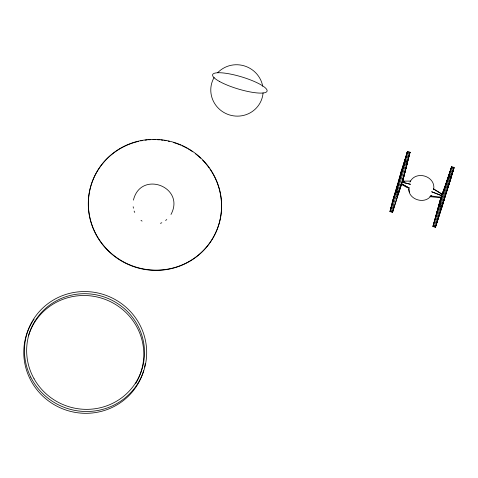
<?xml version="1.0" encoding="UTF-8"?>
<svg xmlns="http://www.w3.org/2000/svg" width="478" height="478" viewBox="0 0 478 478"><rect width="100%" height="100%" fill="white"/><g stroke="black" fill="none" stroke-linecap="round" stroke-linejoin="round"><path stroke-width="0.72" d="M408.887 189.384C408.588 199.451 425.056 205.152 431.389 195.281M433.689 189.318C435.9 175.976 415.585 169.905 409.927 182.154M402.112 182.411L402.864 179.142M430.427 195.878L441.027 197.223L432.978 226.447L439.497 206.4L441.027 197.223L448.842 176.507L451.662 166.661L454.1 167.533L435.416 227.319L432.978 226.447L441.027 197.223L442.162 196.41M442.479 204.447L444.534 198.131L441.935 207.279L439.497 206.4L441.714 195.675L448.842 176.507L451.28 177.386L444.761 197.426L445.902 193.375M133.422 200.133C140.711 169.768 185.763 186.934 170.993 214.449M401.598 183.576L402.751 180.995L409.999 152.243L407.543 151.412L401.275 171.429L392.522 201.501L390.036 211.557L392.492 212.387L401.604 183.546L398.76 192.371L396.304 191.541L401.275 171.429M401.09 172.056L396.071 192.299L397.308 192.664M404.914 161.881L407.322 152.165M394.266 205.199L392.492 212.387L401.436 183.887M390.347 210.499L392.802 200.599M409.999 152.243L402.584 181.341L409.999 152.243L408.487 157.071M440.901 197.725L441.027 197.223M407.513 162.299L398.76 192.371L402.213 182.261L407.513 162.299L405.057 161.468L407.543 151.412L390.036 211.557L405.057 161.468L392.522 201.501M440.961 197.51L435.805 216.594L438.027 209.478M435.805 216.594L440.979 198.328M444.57 198.101L442.383 205.845L441.152 205.456M451.19 177.601L453.586 169.182M432.978 226.447L435.601 217.299M438.392 217.09L435.416 227.319L444.54 198.131L440.507 210.457M452.869 167.145L434.185 226.931M450.18 176.519L451.417 176.902L444.761 197.426L446.805 190.298M407.471 151.64L390.108 211.33L391.345 211.694M396.399 191.152L404.824 162.215M442.234 194.666L451.662 166.661L443.142 193.106M408.845 189.39L408.833 189.073M401.156 171.901L407.304 152.225M439.497 206.4L448.842 176.507M444.761 197.426L454.1 167.533L449.589 181.407M392.725 200.802L405.111 161.253L406.348 161.618M408.708 152.004L406.294 161.833L391.273 211.921M447.581 187.579L448.25 185.518M448.095 186.056L449.69 181.156M451.513 175.557L453.329 169.959M438.595 216.373L441.564 207.249M436.253 224.684L442.12 206.639M442.634 193.554L451.662 166.661M396.889 196.864L401.197 184.574M396.949 196.793L401.138 185.022M442.658 193.59L445.143 186.701L442.598 193.5M402.637 181.126L410.698 181.096M165.615 220.472L166.774 219.545M430.642 196.35L430.092 196.667L430.248 196.285L430.092 196.667L440.889 197.773L439.599 197.187M160.447 223.34L161.815 222.748M402.601 181.204L404.717 181.413M402.213 182.261L410.494 184.305L402.243 182.142M450.103 176.788L451.34 177.177M440.943 206.126L442.174 206.514M434.46 226.088L435.691 226.476M401.317 183.851L409.425 188.105M401.532 183.779L409.341 188.027M401.185 184.251L407.561 187.8M442.532 194.349L433.415 188.888L442.311 194.438M140.986 220.34L142.062 221.105M134.121 211.079L134.748 212.435M409.389 192.156L408.594 188.469M133.177 206.741L133.434 208.205M143.645 370.743A61.298 59.774 20.9 0 1 60.604 407.973A61.298 59.774 20.9 0 1 32.444 321.682M33.245 320.421A61.298 59.774 20.9 0 1 34.063 319.196M145.276 363.441A61.298 59.774 20.9 0 1 144.577 367.122M28.435 335.807A59.111 57.641 20.9 0 1 108.357 300.692A59.111 57.641 20.9 0 1 135.77 383.332M221.439 202.66A66.836 65.175 20.9 0 1 162.717 270.058A66.836 65.175 20.9 0 1 89.386 215.781A66.836 65.175 20.9 0 1 138.59 141.339M140.705 140.885A66.836 65.175 20.9 0 1 142.844 140.502M145.007 140.179A66.836 65.175 20.9 0 1 147.182 139.935M148.634 139.803A66.836 65.175 20.9 0 1 150.809 139.672M152.984 139.612A66.836 65.175 20.9 0 1 155.864 139.642M157.31 139.701A66.836 65.175 20.9 0 1 159.491 139.851M160.943 139.988A66.836 65.175 20.9 0 1 163.123 140.251M164.569 140.466A66.836 65.175 20.9 0 1 166.015 140.717M168.16 141.141A66.836 65.175 20.9 0 1 169.582 141.464M173.771 142.605A66.836 65.175 20.9 0 1 180.63 145.109M181.975 145.7A66.836 65.175 20.9 0 1 187.173 148.329M188.422 149.046A66.836 65.175 20.9 0 1 192.712 151.783M195.663 153.946A66.836 65.175 20.9 0 1 200.641 158.206M202.69 160.226A66.836 65.175 20.9 0 1 209.215 168.017M210.045 169.206A66.836 65.175 20.9 0 1 221.344 201.172M263.073 92.834A26.272 25.621 20.9 0 1 229.35 114.899A26.272 25.621 20.9 0 1 214.144 77.448M217.717 72.686A26.272 25.621 20.9 0 1 244.276 65.88A26.272 25.621 20.9 0 1 262.733 86.279M441.714 195.675L431.759 191.798L441.714 195.675M30.765 377.154A61.298 59.774 20.9 0 0 136.379 385.68A61.298 59.774 20.9 0 0 89.565 291.759A61.298 59.774 20.9 0 0 30.765 377.154M34.04 378.731A59.111 57.641 20.9 0 0 136.087 382.125A59.111 57.641 20.9 0 0 86.578 293.731A59.111 57.641 20.9 0 0 34.04 378.731M97.542 236.903A66.836 65.175 20.9 0 0 212.943 237.978A66.836 65.175 20.9 0 0 154.519 139.361A66.836 65.175 20.9 0 0 97.542 236.903M219.492 81.469A28.459 6.292 16.8 0 0 265.78 92.374A28.459 6.292 16.8 0 0 234.232 74.897A28.459 6.292 16.8 0 0 219.492 81.469"/></g></svg>
